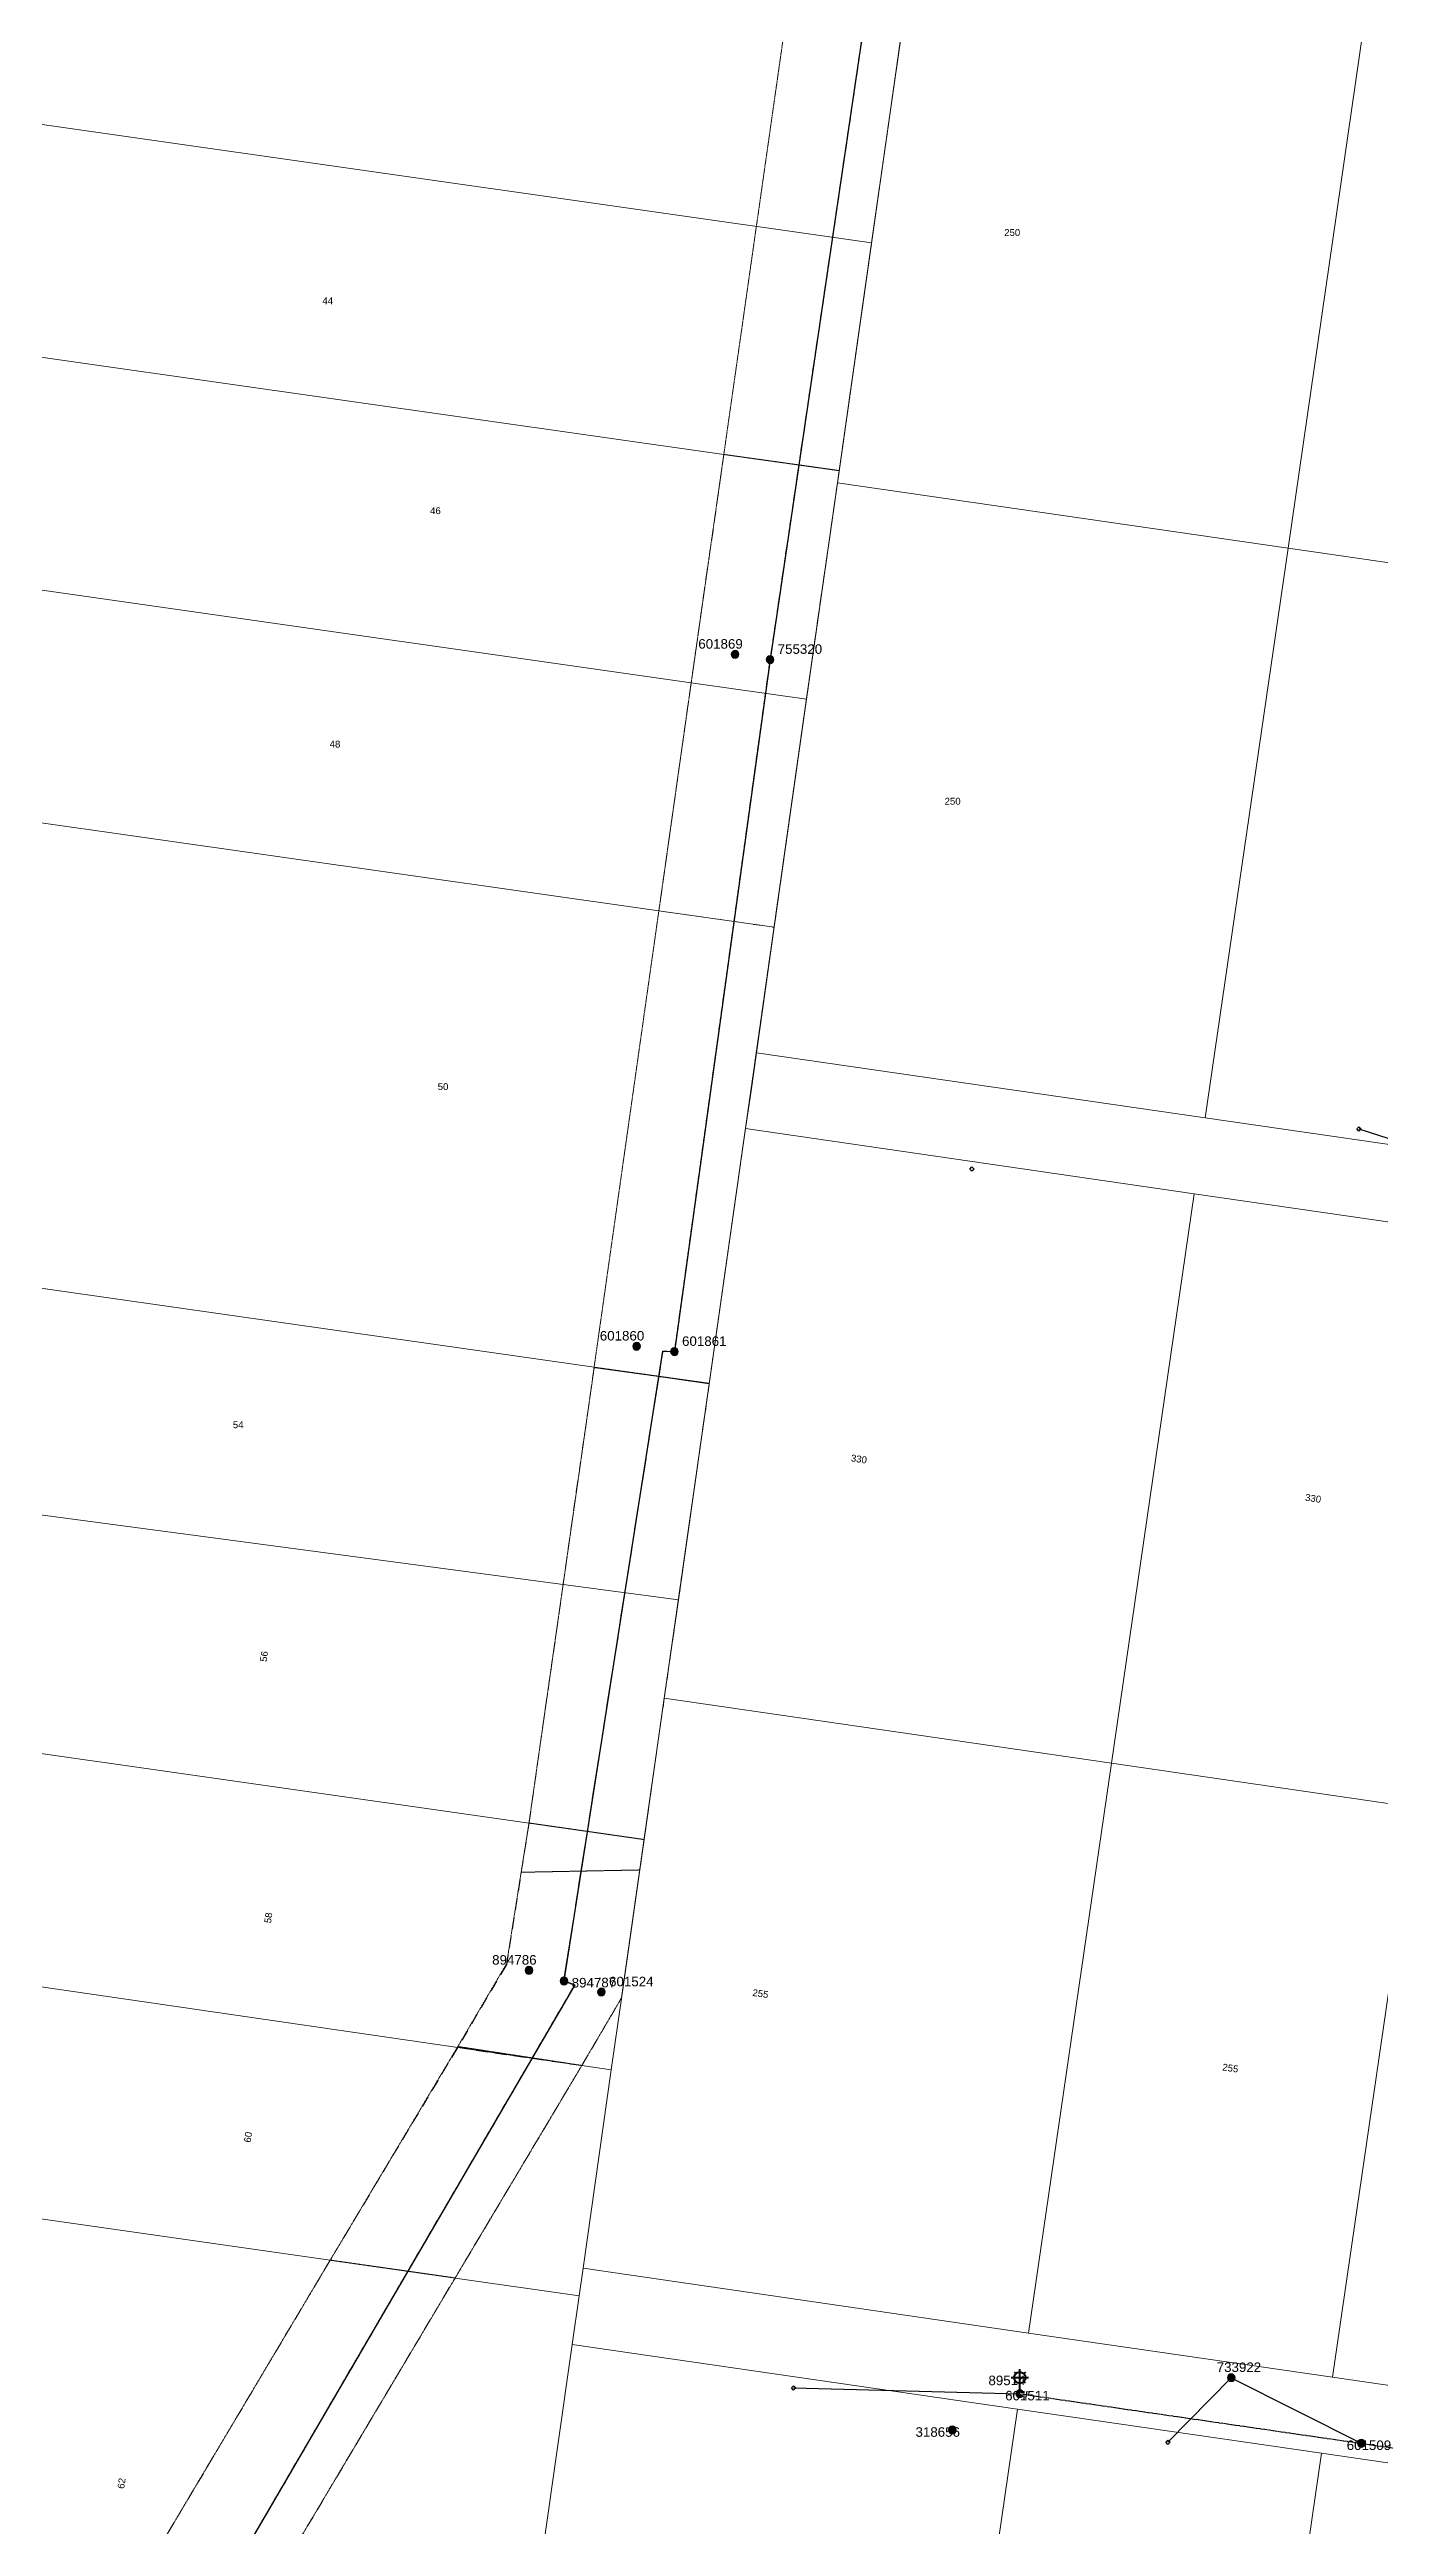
# Model space of a CAD drawing. Header units: metres. Extents: x 368 to 298975, y 411 to 6243625.
# Drawn here: x 296219 to 296567, y 6241625 to 6242274 of the extents above; entities that cross this region are included whole.
import ezdxf
from ezdxf.enums import TextEntityAlignment as Align

# ---------------------------------------------------------------- set-up
doc = ezdxf.new("R2010")
doc.units = ezdxf.units.M
for name, pattern in [('Cable Exist OH', [1, 1, 0]), ('Dash', [5, 3, -2]), ('HIDDEN', [0.375, 0.25, -0.125]), ('HIDDEN2', [0.1875, 0.125, -0.0625])]:
    doc.linetypes.add(name, pattern=pattern)
doc.layers.get('0').update_dxf_attribs({"color": 6})
for name, color, linetype, lineweight in [('Cadastre Easements_SP_EXT', 9, 'Continuous', 5), ('Cadastre Land Parcels_SP_EXT', 250, 'Continuous', 5), ('Cadastre Other Property_SP_EXT', 9, 'HIDDEN', 5), ('Cadastre Roads_SP_EXT', 250, 'Continuous', 5)]:
    doc.layers.add(name, color=color, linetype=linetype, lineweight=lineweight)
for name, color, linetype in [('Equip_SP_SL_EXT', 7, 'Continuous'), ('Mains_HV_EXT', 7, 'Continuous'), ('Mains_LV_EXT', 7, 'Continuous'), ('Mains_TR_EXT', 7, 'Continuous'), ('Services_SP_EXT', 7, 'Continuous'), ('SupportsOH_SP_TR_HV_LV_SL_EXT', 7, 'Continuous')]:
    doc.layers.add(name, color=color, linetype=linetype)
doc.styles.add('iecARIAL', font='arial.ttf', dxfattribs={"height": 2})
doc.styles.add('POLE_LABEL', font='arial.ttf')
doc.styles.get("Standard").update_dxf_attribs({"font": 'arial.ttf'})
doc.linetypes.add('Cable E OH', pattern='A,9.4,["E",Standard,S=1.7,R=0,X=0,Y=-1],0', length=9.4)

# ---------------------------------------------------------------- blocks, each defined once
blk = doc.blocks.new('SL_LANTERN_EXT')
at = {"lineweight": 40}
for p, q in [((-2.25, 4.22), (2.25, 4.22)), ((-1.46, 5.68), (-1.06, 5.28)), ((-1.46, 2.76), (-1.06, 3.16)), ((0, 1.97), (0, 6.47)), ((0, 0), (0, 2.72)), ((1.46, 5.68), (1.06, 5.28)), ((1.46, 2.76), (1.06, 3.16))]:
    blk.add_line(p, q, dxfattribs=at)
blk.add_circle((0, 4.22), 1.5, dxfattribs=at)
at = {"style": 'iecARIAL', "flags": 8}
blk.add_attdef('ASSET_NUM', (1.5, 1.5), '', height=2.5, dxfattribs=at)
for tag, p, height, flags in [('OPERATING_VOLTAGE', (0.98, -1.65), 0.2, 9), ('ORIENTATION', (0.98, -1.85), 0.2, 9), ('OWNED_BY', (0.98, -2.05), 0.2, 9), ('STATE', (0.98, -2.25), 0.2, 9), ('CONSTRUCTED_VOLTAGE', (0.98, -0.65), 0.2, 9), ('CONTROL_TYPE', (0.98, -0.85), 0.2, 9), ('LANTERN_PURPOSE', (0.98, -1.05), 0.2, 9), ('LANTERN_TYPE', (0.98, -1.25), 0.2, 9), ('NO_PHASES', (0.98, -1.45), 0.2, 9), ('USAGE', (0.98, -2.45), 0.2, 9), ('CEXIST', (0.98, -2.65), 0.2, 9), ('CNEW', (0.98, -2.85), 0.2, 9), ('CNUMBER', (0.98, -3.05), 0.2, 9), ('CREMOVE', (0.98, -3.25), 0.2, 9), ('CREPLACE', (0.98, -3.45), 0.2, 9), ('LKINGHEIGHT', (0.98, -3.65), 0.2, 9), ('LBRACKET', (0.98, -3.85), 0.2, 9), ('LBRACKETVOCAB', (0.98, -4.05), 0.2, 9), ('LCATEGORY', (0.98, -4.25), 0.2, 9), ('LCHARGE1', (0.98, -4.45), 0.2, 9), ('LCHARGE1PERCENT', (0.98, -4.65), 0.2, 9), ('LCHARGE2', (0.98, -4.85), 0.2, 9), ('LCHARGE2PERCENT', (0.98, -5.05), 0.2, 9), ('LCHARGE3', (0.98, -5.25), 0.2, 9), ('LCHARGE3PERCENT', (0.98, -5.45), 0.2, 9), ('LEXIST', (0.98, -5.65), 0.2, 9), ('LLAMP', (0.98, -5.85), 0.2, 9), ('LLAMPVOCAB', (0.98, -6.05), 0.2, 9), ('LMAST', (0.98, -6.25), 0.2, 9), ('LMASTVOCAB', (0.98, -6.45), 0.2, 9), ('LNEW', (0.98, -6.65), 0.2, 9), ('LNUMBER', (2.18, -3.25), 2.5, 8), ('STREETNAME', (0.98, -9.25), 0.2, 9), ('SUBURB', (0.98, -9.45), 0.2, 1), ('LANTNUMBER', (0.98, -6.85), 0.2, 9), ('LOUTREACH', (0.98, -7.25), 0.2, 9), ('LOUTREACHVOCAB', (0.98, -7.45), 0.2, 9), ('LRATECODE', (0.98, -7.65), 0.2, 9), ('LREMOVE', (0.98, -7.85), 0.2, 9), ('LREPLACE', (0.98, -8.05), 0.2, 9), ('LTYPE', (0.98, -8.25), 0.2, 9), ('LTYPEVOCAB', (0.98, -8.45), 0.2, 9), ('LEGEND', (0.98, -8.65), 0.2, 9), ('LOCATION', (0.98, -8.85), 0.2, 9), ('NOTES', (0.98, -9.05), 0.2, 9)]:
    blk.add_attdef(tag, p, '', height=height, dxfattribs=dict(flags=flags))
blk = doc.blocks.new('CCP_EXT')
blk.add_wipeout([(0, 0.57), (0.57, 0), (0, -0.57), (-0.57, 0)])
blk.add_lwpolyline([(-0.57, 0), (0, 0.57), (0.57, 0), (0, -0.57), (-0.57, 0)])
at = {"flags": 1}
blk.add_attdef('Z', (0, 0), '', height=0.2, dxfattribs=at)
at = {"flags": 9}
for tag, p in [('CCP_TYPE', (0, 0)), ('CONSTRUCTED_VOLTAGE', (0, -0.2)), ('OPERATING_VOLTAGE', (0, -0.6)), ('ORIENTATION', (0, -0.8)), ('OWNED_BY', (0, -1)), ('STATE', (0, -1.8)), ('NO_PHASES', (0, -0.4)), ('USAGE', (0, -1.2)), ('LEGEND', (0, -1.4)), ('LIFE_SUPPORT', (0, -1.6)), ('NOTES', (0, -2))]:
    blk.add_attdef(tag, text='', height=0.2, dxfattribs=at).set_placement(p, align=Align.MIDDLE_LEFT)
blk = doc.blocks.new('POLE_EXT')
blk.add_hatch(color=256).paths.add_polyline_path([(-1, 0, 1), (1, 0, 1)])
blk.add_lwpolyline([(-1, 0, 1), (1, 0, 1)], format="xyb", close=True)
for tag, height, flags, p in [('pNumber', 2.5, 8, (-17.84, 2.07)), ('OWNED_BY', 0.2, 9, (1.35, -0.4)), ('SPECIAL_USE', 0.2, 9, (1.35, -0.8)), ('STATE', 0.2, 9, (1.35, -1)), ('cLV', 0.2, 9, (1.35, -1.4)), ('hDepth', 0.2, 9, (1.35, -1.6)), ('hDia', 0.2, 9, (1.35, -1.8)), ('cHV', 0.2, 9, (1.35, -2)), ('cLinedev', 0.2, 9, (1.35, -3.4)), ('pExisting', 0.2, 9, (1.35, -3.8)), ('pFooting', 0.2, 9, (1.35, -4.4)), ('pNew', 0.2, 9, (1.35, -4.6)), ('pRelocate', 0.2, 9, (1.35, -5)), ('pRemove', 0.2, 9, (1.35, -5.2)), ('pReplace', 0.2, 9, (1.35, -5.4)), ('pStay', 0.2, 9, (1.35, -5.6)), ('pType', 0.2, 9, (1.35, -5.8)), ('cspan', 0.2, 9, (1.35, -6)), ('STREETNAME', 0.2, 9, (1.35, -6.2)), ('SUBURB', 0.2, 9, (1.35, -6.4)), ('PARENT', 0.2, 9, (1.35, -0.6)), ('USAGE', 0.2, 9, (1.35, -1.2)), ('LBRACKET', 0.2, 9, (1.35, -2.2)), ('LExisting', 0.2, 9, (1.35, -2.4)), ('LANTNUMBER', 0.2, 9, (1.35, -2.6)), ('LOther', 0.2, 9, (1.35, -2.8)), ('LRemove', 0.2, 9, (1.35, -3)), ('LEGEND', 0.2, 9, (1.35, -3.2)), ('LOCATION', 0.2, 9, (1.35, -3.6)), ('PFNUMBER', 0.2, 9, (1.35, -4)), ('NEWPFNUMBER', 0.2, 9, (1.35, -4.2)), ('OPERATED_BY', 0.2, 9, (1.36, -7.01)), ('NOTES', 0.2, 9, (1.35, -6.6)), ('MAINTAINED_BY', 0.2, 9, (1.36, -6.81))]:
    blk.add_attdef(tag, text='', height=height, dxfattribs=dict(flags=flags)).set_placement(p, align=Align.MIDDLE_LEFT)
at = {"style": 'POLE_LABEL'}
for tag, height, flags, p in [('STRUCTURE_PLANT_NUMBER', 0.2, 9, (1.35, 0.03)), ('ASSET_NUM', 2.5, 8, (2, 2)), ('STREET_CODE', 0.2, 9, (1.35, -0.2))]:
    blk.add_attdef(tag, text='', height=height, dxfattribs=dict(at, flags=flags)).set_placement(p, align=Align.MIDDLE_LEFT)
at = {"flags": 1}
blk.add_attdef('Z', (1.35, -7.33), '', height=0.2, dxfattribs=at)
blk = doc.blocks.new('End Shackle_EXT')
blk.add_wipeout([(0, 0.25), (1.81, 0.25), (1.82, -0.25), (0, -0.25)])
blk.add_line((1.81, -1), (1.81, 1))
at = {"flags": 1}
blk.add_attdef('Z', (0, 0), '', height=0.2, dxfattribs=at)
at = {"flags": 9}
for tag, p in [('CONNECTOR_TYPE', (0, 0)), ('CONSTRUCTED_VOLTAGE', (0, -0.2)), ('OPERATING_VOLTAGE', (0, -0.6)), ('ORIENTATION', (0, -0.8)), ('OWNED_BY', (0, -1)), ('STATE', (0, -1.2)), ('NO_PHASES', (0, -0.4)), ('USAGE', (0, -1.4)), ('NOTES', (0, -1.6))]:
    blk.add_attdef(tag, text='', height=0.2, dxfattribs=at).set_placement(p, align=Align.MIDDLE_LEFT)

msp = doc.modelspace()

# ---------------------------------------------------------------- linework, layer by layer
at = {"layer": 'Cadastre Easements_SP_EXT', "linetype": 'Dash'}
for points in [[(296417.03, 6242103.83), (296425.18, 6242160.51), (296425.65, 6242163.64), (296395.39, 6242167.95), (296386.85, 6242108.14), (296378.41, 6242048.35), (296408.6, 6242044.05), (296417.03, 6242103.83)], [(296379.8, 6241842), (296383.49, 6241867.79), (296391.58, 6241924.44), (296361.41, 6241928.75), (296353.32, 6241872.1), (296353.28, 6241871.82), (296344.37, 6241809.27), (296374.52, 6241804.97), (296379.8, 6241842)], [(296374.52, 6241804.97), (296344.37, 6241809.27), (296338.5, 6241772.2), (296325.66, 6241750.46), (296358.17, 6241745.73), (296368.58, 6241763.37), (296374.52, 6241804.97)], [(296358.17, 6241745.73), (296325.66, 6241750.46), (296292.25, 6241694.75), (296324.98, 6241690.08), (296358.17, 6241745.73)], [(296324.98, 6241690.08), (296292.25, 6241694.75), (296225.4, 6241582.34), (296258.1, 6241577.67), (296258.16, 6241577.66), (296324.98, 6241690.08)]]:
    msp.add_lwpolyline(points, close=True, dxfattribs=at)
at = {"layer": 'Cadastre Land Parcels_SP_EXT', "linetype": 'Continuous'}
for points in [[(296442.61, 6242283.21), (296110.76, 6242330.47), (296102.24, 6242270.73), (296434.08, 6242223.43), (296442.61, 6242283.21)], [(296564.87, 6242292.57), (296446.44, 6242309.8), (296442.61, 6242283.21), (296434.08, 6242223.43), (296425.65, 6242163.64), (296425.18, 6242160.51), (296543.23, 6242143.39), (296564.87, 6242292.57)], [(296644.47, 6242281.02), (296564.87, 6242292.57), (296543.23, 6242143.39), (296622.84, 6242131.83), (296644.47, 6242281.02)], [(296434.08, 6242223.43), (296102.24, 6242270.73), (296093.72, 6242210.95), (296395.39, 6242167.95), (296425.65, 6242163.64), (296434.08, 6242223.43)], [(296425.18, 6242160.51), (296425.65, 6242163.64), (296395.39, 6242167.95), (296093.72, 6242210.95), (296085.2, 6242151.18), (296386.85, 6242108.14), (296417.03, 6242103.83), (296425.18, 6242160.51)], [(296543.23, 6242143.39), (296425.18, 6242160.51), (296417.03, 6242103.83), (296408.6, 6242044.05), (296403.93, 6242011.18), (296521.54, 6241994.13), (296543.23, 6242143.39)], [(296417.03, 6242103.83), (296386.85, 6242108.14), (296085.2, 6242151.18), (296076.65, 6242091.38), (296378.41, 6242048.35), (296408.6, 6242044.05), (296417.03, 6242103.83)], [(296622.84, 6242131.83), (296543.23, 6242143.39), (296521.54, 6241994.13), (296601.15, 6241982.56), (296622.84, 6242131.83)], [(296378.41, 6242048.35), (296076.65, 6242091.38), (296059.63, 6241971.87), (296361.41, 6241928.75), (296391.58, 6241924.44), (296401.1, 6241991.3), (296402.52, 6242001.22), (296403.93, 6242011.18), (296408.6, 6242044.05), (296378.41, 6242048.35)], [(296518.66, 6241974.24), (296401.1, 6241991.3), (296391.58, 6241924.44), (296383.49, 6241867.79), (296379.8, 6241842), (296496.96, 6241824.96), (296518.66, 6241974.24)], [(296598.27, 6241962.67), (296518.66, 6241974.24), (296496.96, 6241824.96), (296576.59, 6241813.38), (296598.27, 6241962.67)], [(296391.58, 6241924.44), (296361.41, 6241928.75), (296059.63, 6241971.87), (296051.11, 6241912.09), (296353.28, 6241871.82), (296383.49, 6241867.79), (296391.58, 6241924.44)], [(296379.8, 6241842), (296383.49, 6241867.79), (296353.28, 6241871.82), (296051.11, 6241912.09), (296042.58, 6241852.35), (296344.38, 6241809.27), (296374.52, 6241804.97), (296379.8, 6241842)], [(296368.58, 6241763.37), (296374.52, 6241804.97), (296344.38, 6241809.27), (296042.58, 6241852.35), (296034.07, 6241792.92), (296325.66, 6241750.46), (296358.17, 6241745.73), (296365.9, 6241744.6), (296368.58, 6241763.37)], [(296496.96, 6241824.96), (296379.8, 6241842), (296374.52, 6241804.97), (296368.58, 6241763.37), (296365.9, 6241744.6), (296358.5, 6241692.64), (296475.24, 6241675.65), (296496.96, 6241824.96)], [(296576.59, 6241813.38), (296496.96, 6241824.96), (296475.24, 6241675.65), (296554.88, 6241664.07), (296576.59, 6241813.38)], [(296656.2, 6241801.79), (296576.59, 6241813.38), (296554.88, 6241664.07), (296634.5, 6241652.48), (296656.2, 6241801.79)], [(296358.5, 6241692.64), (296365.9, 6241744.6), (296358.17, 6241745.73), (296325.66, 6241750.46), (296034.07, 6241792.92), (296025.54, 6241732.82), (296292.25, 6241694.75), (296324.98, 6241690.08), (296357.49, 6241685.44), (296358.5, 6241692.64)], [(296355.7, 6241672.7), (296357.49, 6241685.44), (296324.98, 6241690.08), (296292.25, 6241694.75), (296025.54, 6241732.82), (296008.49, 6241613.31), (296174.46, 6241589.62), (296225.4, 6241582.34), (296258.1, 6241577.67), (296258.16, 6241577.66), (296340.46, 6241565.91), (296355.7, 6241672.7)], [(296472.37, 6241655.74), (296355.7, 6241672.7), (296340.46, 6241565.91), (296334.38, 6241523.3), (296435.92, 6241508.52), (296450.68, 6241506.37), (296472.37, 6241655.74)], [(296552.01, 6241644.16), (296472.37, 6241655.74), (296450.68, 6241506.37), (296530.33, 6241494.79), (296552.01, 6241644.16)], [(296631.65, 6241632.58), (296552.01, 6241644.16), (296530.33, 6241494.79), (296564.59, 6241489.81), (296609.99, 6241483.22), (296631.65, 6241632.58)]]:
    msp.add_lwpolyline(points, close=True, dxfattribs=at)
at = {"layer": 'Cadastre Other Property_SP_EXT', "linetype": 'HIDDEN2'}
for points in [[(296442.61, 6242283.22), (296412.46, 6242287.52), (296395.39, 6242167.96), (296425.65, 6242163.73), (296442.61, 6242283.22)], [(296425.65, 6242163.73), (296395.39, 6242167.96), (296386.85, 6242108.15), (296361.41, 6241928.76), (296391.58, 6241924.53), (296417.03, 6242103.84), (296425.65, 6242163.73)], [(296391.58, 6241924.53), (296361.43, 6241928.68), (296344.34, 6241809.32), (296374.48, 6241804.99), (296391.58, 6241924.53)], [(296374.48, 6241804.99), (296344.34, 6241809.32), (296342.29, 6241796.41), (296373.35, 6241797.01), (296374.48, 6241804.99)], [(296373.35, 6241797.01), (296342.29, 6241796.41), (296338.48, 6241772.45), (296325.7, 6241750.74), (296358.18, 6241745.77), (296368.57, 6241763.45), (296373.35, 6241797.01)], [(296358.18, 6241745.77), (296325.7, 6241750.74), (296292.26, 6241694.76), (296325, 6241690.09), (296358.18, 6241745.77)], [(296325, 6241690.09), (296292.26, 6241694.76), (296225.35, 6241582.34), (296258.08, 6241577.67), (296325, 6241690.09)]]:
    msp.add_lwpolyline(points, close=True, dxfattribs=at)
at = {"layer": 'Mains_HV_EXT', "linetype": 'Cable E OH'}
for points in [[(296434.73, 6242298.48), (296407.51, 6242114.21)], [(296407.51, 6242114.21), (296382.45, 6241932.85)], [(296353.52, 6241767.95), (296379.44, 6241933.01), (296382.45, 6241932.85)], [(296353.52, 6241767.95), (296356.32, 6241766.88), (296237.56, 6241563.18)]]:
    msp.add_lwpolyline(points, dxfattribs=at)
at = {"layer": 'Mains_LV_EXT', "linetype": 'Cable Exist OH'}
msp.add_lwpolyline([(296562.43, 6241646.76), (296615.26, 6241639.09)], dxfattribs=at)
at = {"layer": 'Mains_TR_EXT', "linetype": 'Cable Exist OH'}
for points in [[(296434.73, 6242298.48), (296407.51, 6242114.21)], [(296407.51, 6242114.21), (296382.45, 6241932.85)], [(296353.52, 6241767.95), (296379.44, 6241933.01), (296382.45, 6241932.85)], [(296353.52, 6241767.95), (296356.32, 6241766.88), (296237.56, 6241563.18)]]:
    msp.add_lwpolyline(points, dxfattribs=at)

# ---------------------------------------------------------------- block references
at = {"layer": 'Equip_SP_SL_EXT'}
ref = msp.add_blockref('SL_LANTERN_EXT', (296472.94, 6241659.76), dxfattribs=at)
ref.add_attrib('ASSET_NUM', '89514', dxfattribs={"layer": '0', "height": 2.5, "rotation": 0.09585, "style": 'iecARIAL'}).set_placement((296474.44, 6241661.26), align=Align.BOTTOM_RIGHT)
at = {"layer": 'SupportsOH_SP_TR_HV_LV_SL_EXT'}
ref = msp.add_blockref('POLE_EXT', (296398.36, 6242115.57), dxfattribs=at)
ref.add_attrib('ASSET_NUM', '601869', dxfattribs={"layer": '0', "height": 2.5, "style": 'POLE_LABEL'}).set_placement((296400.36, 6242116.32), align=Align.BOTTOM_RIGHT)
ref = msp.add_blockref('POLE_EXT', (296407.51, 6242114.21), dxfattribs=at)
ref.add_attrib('ASSET_NUM', '755320', dxfattribs={"layer": '0', "height": 2.5, "style": 'POLE_LABEL'}).set_placement((296409.51, 6242114.96), align=Align.BOTTOM_LEFT)
ref = msp.add_blockref('POLE_EXT', (296372.55, 6241934.26), dxfattribs=at)
ref.add_attrib('ASSET_NUM', '601860', dxfattribs={"layer": '0', "height": 2.5, "style": 'POLE_LABEL'}).set_placement((296374.55, 6241935.01), align=Align.BOTTOM_RIGHT)
ref = msp.add_blockref('POLE_EXT', (296382.45, 6241932.85), dxfattribs=at)
ref.add_attrib('ASSET_NUM', '601861', dxfattribs={"layer": '0', "height": 2.5, "style": 'POLE_LABEL'}).set_placement((296384.45, 6241933.6), align=Align.BOTTOM_LEFT)
ref = msp.add_blockref('POLE_EXT', (296344.34, 6241770.7), dxfattribs=at)
ref.add_attrib('ASSET_NUM', '894786', dxfattribs={"layer": '0', "height": 2.5, "style": 'POLE_LABEL'}).set_placement((296346.34, 6241771.45), align=Align.BOTTOM_RIGHT)
ref = msp.add_blockref('POLE_EXT', (296353.52, 6241767.95), dxfattribs=at)
ref.add_attrib('ASSET_NUM', '894787', dxfattribs={"layer": '0', "height": 2.5, "rotation": 0.36367, "style": 'POLE_LABEL'}).set_placement((296355.52, 6241768.7), align=Align.TOP_LEFT)
ref = msp.add_blockref('POLE_EXT', (296363.33, 6241765.02), dxfattribs=at)
ref.add_attrib('ASSET_NUM', '601524', dxfattribs={"layer": '0', "height": 2.5, "style": 'POLE_LABEL'}).set_placement((296365.33, 6241765.77), align=Align.BOTTOM_LEFT)
ref = msp.add_blockref('POLE_EXT', (296528.36, 6241663.95), dxfattribs=at)
ref.add_attrib('ASSET_NUM', '733922', dxfattribs={"layer": '0', "height": 2.5, "style": 'POLE_LABEL'}).set_placement((296530.36, 6241664.7), align=Align.BOTTOM_CENTER)
ref = msp.add_blockref('POLE_EXT', (296472.94, 6241659.76), dxfattribs=at)
ref.add_attrib('ASSET_NUM', '601511', dxfattribs={"layer": '0', "height": 2.5, "style": 'POLE_LABEL'}).set_placement((296474.94, 6241660.51), align=Align.TOP_CENTER)
ref = msp.add_blockref('POLE_EXT', (296455.27, 6241650.22), dxfattribs=at)
ref.add_attrib('ASSET_NUM', '318656', dxfattribs={"layer": '0', "height": 2.5, "style": 'POLE_LABEL'}).set_placement((296457.27, 6241650.97), align=Align.TOP_RIGHT)
ref = msp.add_blockref('POLE_EXT', (296562.43, 6241646.76), dxfattribs=at)
ref.add_attrib('ASSET_NUM', '601509', dxfattribs={"layer": '0', "height": 2.5, "style": 'POLE_LABEL'}).set_placement((296564.43, 6241647.51), align=Align.TOP_CENTER)

# ---------------------------------------------------------------- texts
at = {"layer": 'Cadastre Land Parcels_SP_EXT'}
for s, p in [('250', (296468.86, 6242225.22)), ('44', (296290.21, 6242207.34)), ('46', (296318.43, 6242152.32)), ('48', (296292.12, 6242091.16)), ('250', (296453.25, 6242076.18)), ('50', (296320.43, 6242001.39)), ('54', (296266.75, 6241912.79))]:
    msp.add_text(s, height=1.8, dxfattribs=at).set_placement(p)
for s, rotation, p in [('330', 351.73373, (296428.6, 6241904.12)), ('330', 351.73044, (296547.62, 6241893.81)), ('56', 81.86185, (296275.59, 6241851.47)), ('58', 81.88412, (296276.73, 6241782.96)), ('255', 351.73273, (296402.79, 6241764.03)), ('255', 351.72848, (296525.92, 6241744.51)), ('60', 81.88416, (296271.4, 6241725.49)), ('62', 81.85, (296238.27, 6241634.75))]:
    msp.add_text(s, height=1.8, rotation=rotation, dxfattribs=at).set_placement(p)

# ---------------------------------------------------------------- next in the draw order: block references
at = {"layer": 'Services_SP_EXT'}
for p in [(296561.82, 6241991.2), (296413.68, 6241661.28), (296511.76, 6241647.05)]:
    msp.add_blockref('CCP_EXT', p, dxfattribs=at)
at = {"layer": 'Services_SP_EXT', "rotation": 90.0000000000002}
msp.add_blockref('CCP_EXT', (296460.42, 6241980.67), dxfattribs=at)

# ---------------------------------------------------------------- next in the draw order: linework, layer by layer
at = {"layer": 'Cadastre Roads_SP_EXT', "linetype": 'Continuous'}
for points in [[(296601.15, 6241982.56), (296521.54, 6241994.13), (296403.93, 6242011.18), (296402.52, 6242001.22), (296401.1, 6241991.3), (296518.66, 6241974.24), (296598.27, 6241962.67)], [(296634.5, 6241652.48), (296554.88, 6241664.07), (296475.24, 6241675.65), (296358.5, 6241692.64), (296357.49, 6241685.44), (296355.69, 6241672.7), (296472.37, 6241655.74), (296552.01, 6241644.16), (296631.65, 6241632.58)]]:
    msp.add_lwpolyline(points, dxfattribs=at)
at = {"layer": 'Services_SP_EXT'}
for points in [[(296561.82, 6241991.2), (296600.57, 6241978.7), (296603.6, 6241966.01)], [(296511.76, 6241647.05), (296528.36, 6241663.95), (296562.43, 6241646.76)], [(296413.68, 6241661.28), (296472.94, 6241659.76)]]:
    msp.add_lwpolyline(points, dxfattribs=at)

# ---------------------------------------------------------------- next in the draw order: block references
at = {"layer": 'Mains_LV_EXT', "rotation": 350.5652040278307}
msp.add_blockref('End Shackle_EXT', (296472.94, 6241659.76), dxfattribs=at)

# ---------------------------------------------------------------- next in the draw order: linework, layer by layer
at = {"layer": 'Mains_LV_EXT', "linetype": 'Cable Exist OH'}
msp.add_lwpolyline([(296472.94, 6241659.76), (296562.43, 6241646.76)], dxfattribs=at)

doc.saveas('drawing.dxf')
